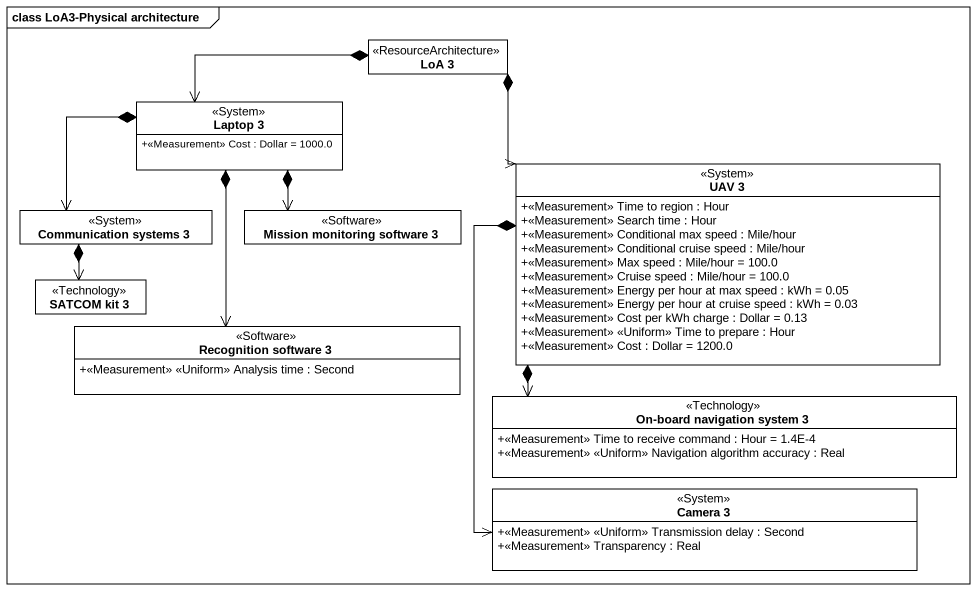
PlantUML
@startuml
mainframe class LoA3-Physical architecture
hide circle
hide empty members
skinparam classAttributeIconSize 0
class "LoA 3" as LoA_3 <<ResourceArchitecture>>
class "Laptop 3" as Laptop_3 <<System>> {
  +<<Measurement>> Cost : Dollar = 1000.0
}
class "UAV 3" as UAV_3 <<System>> {
  +<<Measurement>> Time to region : Hour
  +<<Measurement>> Search time : Hour
  +<<Measurement>> Conditional max speed : Mile/hour
  +<<Measurement>> Conditional cruise speed : Mile/hour
  +<<Measurement>> Max speed : Mile/hour = 100.0
  +<<Measurement>> Cruise speed : Mile/hour = 100.0
  +<<Measurement>> Energy per hour at max speed : kWh = 0.05
  +<<Measurement>> Energy per hour at cruise speed : kWh = 0.03
  +<<Measurement>> Cost per kWh charge : Dollar = 0.13
  +<<Measurement>> <<Uniform>> Time to prepare : Hour
  +<<Measurement>> Cost : Dollar = 1200.0
}
class "Communication systems 3" as Communication_systems_3 <<System>>
class "Mission monitoring software 3" as Mission_monitoring_software <<Software>>
class "SATCOM kit 3" as SATCOM_kit_3 <<Technology>>
class "Recognition software 3" as Recognition_software_3 <<Software>> {
  +<<Measurement>> <<Uniform>> Analysis time : Second
}
class "On-board navigation system 3" as On_board_navigation_system_3 <<Technology>> {
  +<<Measurement>> Time to receive command : Hour = 1.4E-4
  +<<Measurement>> <<Uniform>> Navigation algorithm accuracy : Real
}
class "Camera 3" as Camera_3 <<System>> {
  +<<Measurement>> <<Uniform>> Transmission delay : Second
  +<<Measurement>> Transparency : Real
}
LoA_3 *-left-> Laptop_3
LoA_3 *--> UAV_3
Laptop_3 *--> Communication_systems_3
Laptop_3 *--> Mission_monitoring_software
Laptop_3 *--> Recognition_software_3
UAV_3 *--> On_board_navigation_system_3
UAV_3 *--> Camera_3
Communication_systems_3 *--> SATCOM_kit_3
@enduml
